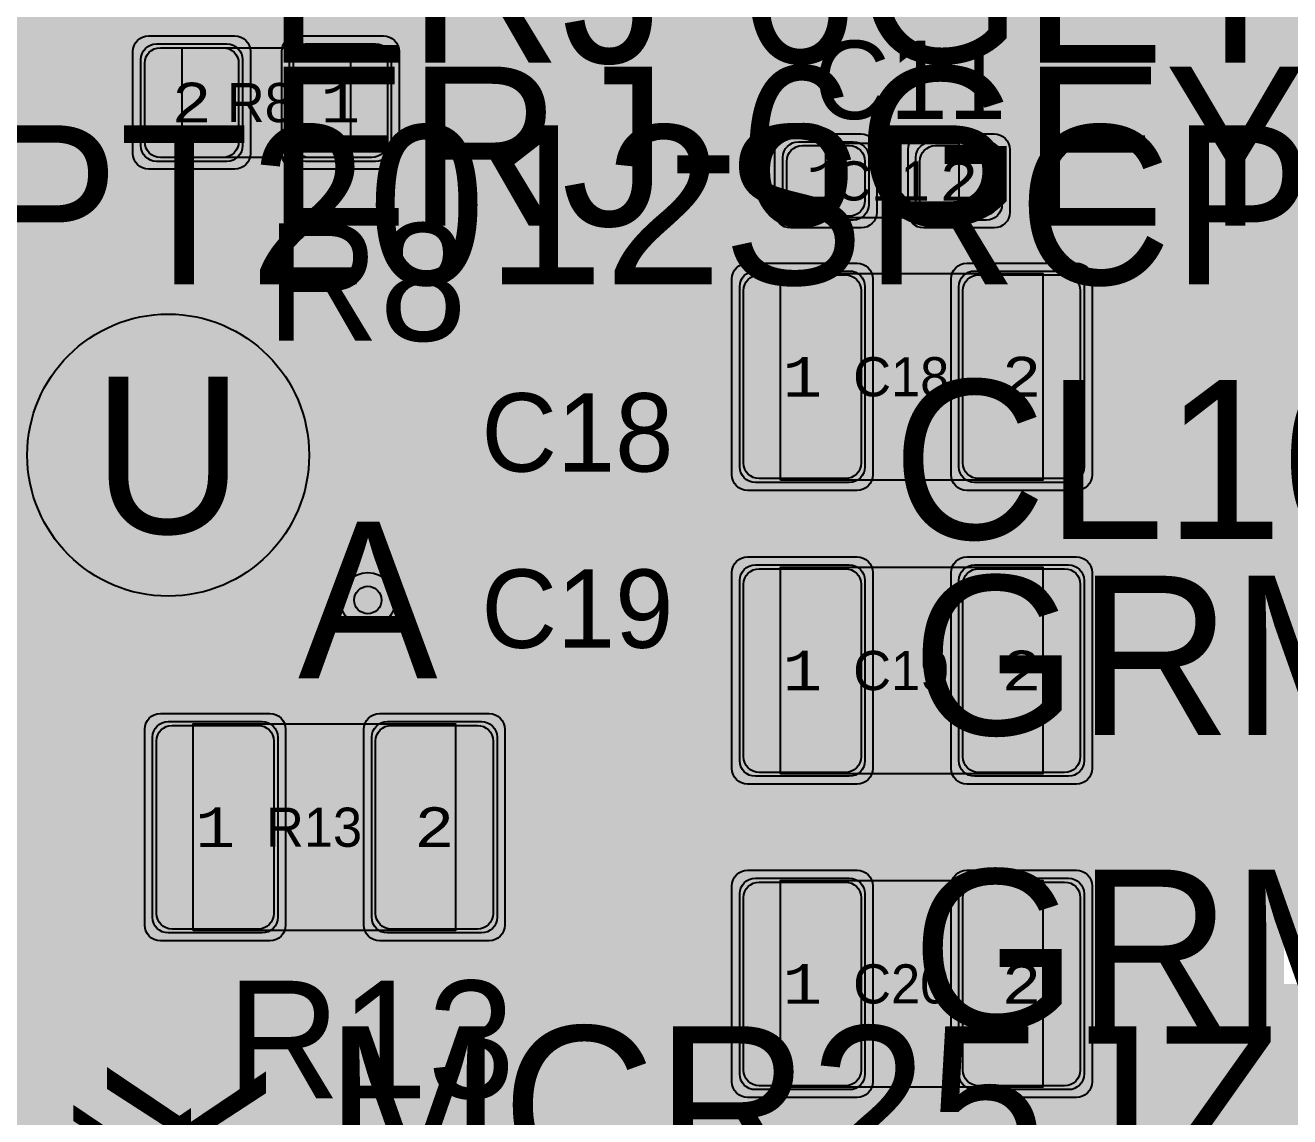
# Model space of a CAD drawing. Extents: x -74 to 89, y -130 to 74.
# Drawn here: x -55.08 to -38.92, y 22.8 to 36.74 of the extents above; entities that cross this region are included whole.
import ezdxf
from ezdxf.enums import TextEntityAlignment as Align

# ---------------------------------------------------------------- set-up
doc = ezdxf.new("R2010")
doc.units = 0
doc.header["$MEASUREMENT"] = 0
for name, color, linetype in [('ASSEMBLY_OUTLINES_TOP', 102, 'CONTINUOUS'), ('ASSEMBLY_PART_NUMBERS_TOP', 102, 'CONTINUOUS'), ('ASSEMBLY_REF_DES_TOP', 102, 'CONTINUOUS'), ('DRILL_DRAWING', 21, 'CONTINUOUS'), ('GENERATED_SILKSCREEN_TOP', 140, 'CONTINUOUS'), ('MOUNTING_HOLES_LAYER_BOT13', 42, 'CONTINUOUS'), ('MOUNTING_HOLES_LAYER_TOP', 42, 'CONTINUOUS'), ('PART_PADS_SMD_TOP', 150, 'CONTINUOUS'), ('PIN_NUMBERS_TOP', 8, 'CONTINUOUS'), ('PLACEMENT_OUTLINES_TOP', 130, 'CONTINUOUS'), ('PLANE_DATA_LAYER_BOTTOM', 230, 'CONTINUOUS'), ('PLANE_DATA_LAYER_TOP', 150, 'CONTINUOUS'), ('PLANE_SHAPES_LAYER_BOTTOM', 230, 'CONTINUOUS'), ('PLANE_SHAPES_LAYER_TOP', 150, 'CONTINUOUS'), ('SILKSCREEN_OUTLINES_TOP', 150, 'CONTINUOUS'), ('SILKSCREEN_REF_DES_TOP', 150, 'CONTINUOUS'), ('SOLDERMASK_PADS_TOP', 180, 'CONTINUOUS'), ('SOLDERPASTE_PADS_TOP', 180, 'CONTINUOUS'), ('TRACES_LAYER_BOTTOM', 230, 'CONTINUOUS'), ('TRACES_LAYER_TOP', 150, 'CONTINUOUS'), ('VIA_HOLES_LAYER_BOTTOM', 30, 'CONTINUOUS'), ('VIA_HOLES_LAYER_TOP', 30, 'CONTINUOUS'), ('VIA_PADS_LAYER_BOTTOM', 230, 'CONTINUOUS'), ('VIA_PADS_LAYER_TOP', 150, 'CONTINUOUS')]:
    doc.layers.add(name, color=color, linetype=linetype)
doc.styles.add('COURIER_NEW', font='cour.ttf')
doc.styles.add('VERIBEST_GERBER_0', font='txt')

msp = doc.modelspace()

# ---------------------------------------------------------------- hatches: boundary and pattern name
at = {"layer": 'MOUNTING_HOLES_LAYER_BOT13'}
h = msp.add_hatch(color=256, dxfattribs=at)
edge = h.paths.add_edge_path()
edge.add_arc((-53.25, 31.25), 1.8, 0, 360)
at = {"layer": 'MOUNTING_HOLES_LAYER_TOP'}
h = msp.add_hatch(color=256, dxfattribs=at)
edge = h.paths.add_edge_path()
edge.add_arc((-53.25, 31.25), 1.8, 0, 360)
at = {"layer": 'PLANE_DATA_LAYER_BOTTOM'}
h = msp.add_hatch(color=256, dxfattribs=at)
h.paths.add_polyline_path([(-30, 34.5762, -0.414213562), (-30.0762, 34.5), (-41.499992, 34.5, 0.414213562), (-41.5, 34.499992), (-41.5, 24.500008, 0.414213562), (-41.499992, 24.5), (-30.0762, 24.5, -0.414213562), (-30, 24.4238), (-30, 6.0762, -0.414213562), (-30.0762, 6), (-40.999992, 6, 0.414213562), (-41, 5.999992), (-41, -4.499992, 0.414213562), (-40.999992, -4.5), (-30.0762, -4.5, -0.414213562), (-30, -4.5762), (-30, -17.26511, -0.051413749), (-30.001603, -17.280658, 0.103115769), (-30.001603, -18.219342, -0.051413749), (-30, -18.23489), (-30, -19.9238, -0.414213562), (-30.0762, -20), (-41.4238, -20, -0.414213562), (-41.5, -19.9238), (-41.5, -15.000008, 0.414213562), (-41.500008, -15), (-57.9238, -15, -0.414213562), (-58, -14.9238), (-58, -14.099652, -0.228256616), (-57.971307, -14.040074, 0.481605757), (-57.971307, -11.459926, -0.228256616), (-58, -11.400348), (-58, -10.349652, -0.228256616), (-57.971307, -10.290074, 0.481605757), (-57.971307, -7.709926, -0.228256616), (-58, -7.650348), (-58, 9.843755, -0.378860307), (-57.933088, 9.919387, 0.851383332), (-57.738014, 15.049092, -0.905499688), (-57.723009, 15.2), (-56.7, 15.2, 0.414213562), (-56.45, 15.45), (-56.45, 15.9238, -0.414213562), (-56.3738, 16), (-56.000008, 16, 0.414213562), (-56, 16.000008), (-56, 23.499992, 0.414213562), (-56.000008, 23.5), (-56.206583, 23.5, -0.414213562), (-56.282783, 23.5762), (-56.282783, 23.576201, -0.09675006), (-56.277182, 23.604875, 0.195333998), (-56.277182, 24.395125, -0.09675006), (-56.282783, 24.423799), (-56.282783, 24.4238, -0.414213562), (-56.206583, 24.5), (-56.000008, 24.5, 0.414213562), (-56, 24.500008), (-56, 25.499992, 0.414213562), (-56.000008, 25.5), (-56.206583, 25.5, -0.414213562), (-56.282783, 25.5762), (-56.282783, 25.576201, -0.09675006), (-56.277182, 25.604875, 0.195333998), (-56.277182, 26.395125, -0.09675006), (-56.282783, 26.423799), (-56.282783, 26.4238, -0.414213562), (-56.206583, 26.5), (-56.000008, 26.5, 0.414213562), (-56, 26.500008), (-56, 32.176807, -0.130021935), (-55.990034, 32.214483, 0.130019951), (-55.65, 33.5), (-55.65, 33.500002, 0.896985665), (-60.789022, 34.059794, -0.351992656), (-60.863435, 34), (-60.999992, 34, 0.414213562), (-61, 33.999992), (-61, 26.500008, 0.414213562), (-60.999992, 26.5), (-60.293417, 26.5, -0.414213562), (-60.217217, 26.4238), (-60.217217, 26.423799, -0.09675006), (-60.222818, 26.395125, 0.195333998), (-60.222818, 25.604875, -0.09675006), (-60.217217, 25.576201), (-60.217217, 25.5762, -0.414213562), (-60.293417, 25.5), (-60.999992, 25.5, 0.414213562), (-61, 25.499992), (-61, 24.500008, 0.414213562), (-60.999992, 24.5), (-60.293417, 24.5, -0.414213562), (-60.217217, 24.4238), (-60.217217, 24.423799, -0.09675006), (-60.222818, 24.395125, 0.195333998), (-60.222818, 23.604875, -0.09675006), (-60.217217, 23.576201), (-60.217217, 23.5762, -0.414213562), (-60.293417, 23.5), (-60.499992, 23.5, 0.414213562), (-60.5, 23.499992), (-60.5, 19.5762, -0.414213562), (-60.5762, 19.5), (-63.4238, 19.5, -0.414213562), (-63.5, 19.5762), (-63.499999, 36.992917), (-63.499999, 36.992918, -0.132776077), (-63.489621, 37.031309, -0.12940226), (-37.031305, 63.489622, -0.132779416), (-36.992913, 63.5), (-36.5762, 63.5, -0.414213562), (-36.5, 63.4238), (-36.5, 49.500008, 0.414213562), (-36.499992, 49.5), (-30.0762, 49.5, -0.414213562), (-30, 49.4238)], flags=0)
h.paths.add_polyline_path([(-56, 44.75, -1), (-53, 44.75, -1)], flags=0)
h.paths.add_polyline_path([(-51.500008, -11.5, 0.414213562), (-51.5, -11.499992), (-51.5, -6.000008, 0.414213562), (-51.500008, -6), (-56.499992, -6, 0.414213562), (-56.5, -6.000008), (-56.5, -11.499992, 0.414213562), (-56.499992, -11.5), (-54.975438, -11.5, -0.701982273), (-54.926736, -11.634805, 2.767988756), (-53.073264, -11.634805, -0.701982273), (-53.024562, -11.5)], flags=0)
h.paths.add_polyline_path([(-55.55, 31.25, -1), (-50.95, 31.25, -1)], flags=0)
h.paths.add_polyline_path([(-51.75, 1.5, -1), (-49.25, 1.5, -1)], flags=0)
h.paths.add_polyline_path([(-50.383563, 9.360519, 0.889074012), (-49.2, 9.499997), (-49.2, 9.500001, 0.347051128), (-49.660519, 10.083563, -0.138572885), (-49.696687, 10.103793), (-51.45734, 11.864446, -0.198909956), (-51.479658, 11.918327), (-51.479658, 27.881673, -0.198909956), (-51.45734, 27.935554), (-50.596687, 28.796207, -0.138572885), (-50.560519, 28.816437, 0.347051128), (-50.1, 29.399999), (-50.1, 29.400003, 0.889074012), (-51.283563, 29.539481, -0.138572885), (-51.303793, 29.503313), (-52.333211, 28.473895, 0.198912215), (-52.479658, 28.120342), (-52.479658, 11.679658, 0.198912215), (-52.333211, 11.326105), (-50.403793, 9.396687, -0.138572885)], flags=0)
h.paths.add_polyline_path([(-52, -1.5, -1), (-49, -1.5, -1)], flags=0)
h.paths.add_polyline_path([(-52.25, 4.75, -1), (-48.75, 4.75, -1)], flags=0)
h.paths.add_polyline_path([(-50.25, 40.25, -1), (-47.75, 40.25, -1)], flags=0)
h.paths.add_polyline_path([(-51.8, 47, -1), (-42.2, 47, -1)], flags=0)
h.paths.add_polyline_path([(-42.000008, -13.5, 0.414213562), (-42, -13.499992), (-42, -6.000008, 0.414213562), (-42.000008, -6), (-50.999992, -6, 0.414213562), (-51, -6.000008), (-51, -13.499992, 0.414213562), (-50.999992, -13.5)], flags=0)
h.paths.add_polyline_path([(-45.05, 40, -1), (-40.45, 40, -1)], flags=0)
h.paths.add_polyline_path([(-43.55, 55.75, -1), (-38.95, 55.75, -1)], flags=0)
h.paths.add_polyline_path([(-38.000008, 7.5, 0.414213562), (-38, 7.500008), (-38, 14.499992, 0.414213562), (-38.000008, 14.5), (-48.999992, 14.5, 0.414213562), (-49, 14.499992), (-49, 7.500008, 0.414213562), (-48.999992, 7.5)], flags=0)
h.paths.add_polyline_path([(-38.000008, 15.5, 0.414213562), (-38, 15.500008), (-38, 22.499992, 0.414213562), (-38.000008, 22.5), (-48.999992, 22.5, 0.414213562), (-49, 22.499992), (-49, 15.500008, 0.414213562), (-48.999992, 15.5)], flags=0)
h.paths.add_polyline_path([(-36.85, -10.41, -1), (-33.85, -10.41, -1)], flags=0)
h.paths.add_polyline_path([(-36.85, 38.75, -1), (-33.85, 38.75, -1)], flags=0)
h = msp.add_hatch(color=256, dxfattribs=at)
h.paths.add_polyline_path([(-30, 26.0762, -0.414213562), (-30.0762, 26), (-40.4238, 26, -0.414213562), (-40.5, 26.0762), (-40.5, 31.4238, -0.414213562), (-40.4238, 31.5), (-30.0762, 31.5, -0.414213562), (-30, 31.4238)], flags=0)
h.paths.add_polyline_path([(-36.85, 28.59, -1), (-33.85, 28.59, -1)], flags=0)
at = {"layer": 'PLANE_DATA_LAYER_TOP'}
h = msp.add_hatch(color=256, dxfattribs=at)
h.paths.add_polyline_path([(-30, 37.0762, -0.414213562), (-30.0762, 37), (-45.999992, 37, 0.414213562), (-46, 36.999992), (-46, 33.934528, -0.26144141), (-46.036506, 33.869483, 0.261440616), (-46.3, 33.4), (-46.3, 31.1, 0.261440616), (-46.036506, 30.630517, -0.26144141), (-46, 30.565472), (-46, 30.184528, -0.26144141), (-46.036506, 30.119483, 0.261440616), (-46.3, 29.65), (-46.3, 27.35, 0.261440616), (-46.036506, 26.880517, -0.26144141), (-46, 26.815472), (-46, 26.184528, -0.26144141), (-46.036506, 26.119483, 0.261440616), (-46.3, 25.65), (-46.3, 23.35, 0.261440616), (-46.036506, 22.880517, -0.26144141), (-46, 22.815472), (-46, 22.5762, -0.414213562), (-46.0762, 22.5), (-47.4238, 22.5, -0.414213562), (-47.5, 22.5762), (-47.5, 42.142252, -0.439938598), (-47.417177, 42.218164, 2.200290483), (-51.681635, 48.059382, -0.350436817), (-51.755956, 48), (-55.495343, 48, -0.414213562), (-55.571543, 48.0762, -0.180388228), (-55.552937, 48.126094, -0.082407082), (-37.031306, 63.489621, -0.132779416), (-36.992914, 63.499999), (-36.85, 63.499999), (-35.0762, 63.5, -0.414213562), (-35, 63.4238), (-35, 48.000008, 0.414213562), (-34.999992, 48), (-30.0762, 48, -0.414213562), (-30, 47.9238)], flags=0)
h.paths.add_polyline_path([(-45.05, 40, -1), (-40.45, 40, -1)], flags=0)
h.paths.add_polyline_path([(-43.55, 55.75, -1), (-38.95, 55.75, -1)], flags=0)
h.paths.add_polyline_path([(-36.85, 38.75, -1), (-33.85, 38.75, -1)], flags=0)
h = msp.add_hatch(color=256, dxfattribs=at)
h.paths.add_polyline_path([(-30, 25.0762, -0.414213562), (-30.0762, 25), (-38.999992, 25, 0.414213562), (-39, 24.999992), (-39, 17.0762, -0.414213562), (-39.0762, 17), (-47.9238, 17, -0.414213562), (-48, 17.0762), (-48, 21.4238, -0.414213562), (-47.9238, 21.5), (-41.500008, 21.5, 0.414213562), (-41.5, 21.500008), (-41.5, 22.815472, -0.26144141), (-41.463494, 22.880517, 0.261440616), (-41.2, 23.35), (-41.2, 25.65, 0.261440616), (-41.463494, 26.119483, -0.26144141), (-41.5, 26.184528), (-41.5, 26.815472, -0.26144141), (-41.463494, 26.880517, 0.261440616), (-41.2, 27.35), (-41.2, 29.65, 0.261440616), (-41.463494, 30.119483, -0.26144141), (-41.5, 30.184528), (-41.5, 30.565472, -0.26144141), (-41.463494, 30.630517, 0.261440616), (-41.2, 31.1), (-41.2, 33.4, 0.261440616), (-41.463494, 33.869483, -0.26144141), (-41.5, 33.934528), (-41.5, 35.4238, -0.414213562), (-41.4238, 35.5), (-30.0762, 35.5, -0.414213562), (-30, 35.4238)], flags=0)
h.paths.add_polyline_path([(-43.4, 18.3, 0.414213562), (-42.85, 18.85), (-42.85, 20.15, 0.414213562), (-43.4, 20.7), (-46.6, 20.7, 0.414213562), (-47.15, 20.15), (-47.15, 18.85, 0.414213562), (-46.6, 18.3)], flags=0)
h.paths.add_polyline_path([(-36.85, 28.59, -1), (-33.85, 28.59, -1)], flags=0)
for points in [[(-45.7, 33.35), (-46.328208, 33.64042)], [(-41.8, 33.35), (-41.171788, 33.64041)], [(-45.7, 31.15), (-46.328212, 30.85959)], [(-41.8, 31.15), (-41.171792, 30.85958)], [(-45.7, 29.6), (-46.328208, 29.89042)], [(-41.8, 29.6), (-41.171788, 29.89041)], [(-45.7, 27.4), (-46.328212, 27.10959)], [(-41.8, 27.4), (-41.171792, 27.10958)], [(-45.7, 25.6), (-46.328208, 25.89042)], [(-41.8, 25.6), (-41.171788, 25.89041)], [(-45.7, 23.4), (-46.328212, 23.10959)], [(-41.8, 23.4), (-41.171792, 23.10958)]]:
    msp.add_hatch(color=256, dxfattribs=at).paths.add_polyline_path(points, is_closed=False, flags=0)
at = {"layer": 'PLANE_SHAPES_LAYER_BOTTOM'}
h = msp.add_hatch(color=256, dxfattribs=at)
h.paths.add_polyline_path([(-30, 34.5), (-41.5, 34.5), (-41.5, 24.5), (-30, 24.5), (-30, 6), (-41, 6), (-41, -4.5), (-30, -4.5), (-30, -20), (-41.5, -20), (-41.5, -15), (-58, -15), (-58, 16), (-56, 16), (-56, 34), (-61, 34), (-61, 23.5), (-63.5, 23.5), (-63.5, 39.496711, -0.127680861), (-37, 65.58588), (-37, 49.5), (-30, 49.5)], flags=0)
h.paths.add_polyline_path([(-56.5, -11.5), (-56.5, -6), (-51.5, -6), (-51.5, -11.5)], flags=16)
h.paths.add_polyline_path([(-51, -13.5), (-51, -6), (-42, -6), (-42, -13.5)], flags=16)
h.paths.add_polyline_path([(-49, 7.5), (-49, 14.5), (-38, 14.5), (-38, 7.5)], flags=16)
h.paths.add_polyline_path([(-49, 15.5), (-49, 22.5), (-38, 22.5), (-38, 15.5)], flags=16)
at = {"layer": 'VIA_HOLES_LAYER_BOTTOM'}
h = msp.add_hatch(color=256, dxfattribs=at)
edge = h.paths.add_edge_path()
edge.add_arc((-50.7, 29.4), 0.175, 0, 360)
at = {"layer": 'VIA_HOLES_LAYER_TOP'}
h = msp.add_hatch(color=256, dxfattribs=at)
edge = h.paths.add_edge_path()
edge.add_arc((-50.7, 29.4), 0.175, 0, 360)

# ---------------------------------------------------------------- linework, layer by layer
at = {"layer": 'ASSEMBLY_OUTLINES_TOP'}
for points in [[(-53.07, 35.05), (-53.07, 36.45), (-50.92, 36.45), (-50.92, 35.05)], [(-44.85, 34.28), (-44.85, 35.23), (-43.15, 35.23), (-43.15, 34.28)], [(-45.43, 30.93), (-45.43, 33.57), (-42.08, 33.57), (-42.08, 30.93)], [(-45.43, 27.18), (-45.43, 29.82), (-42.08, 29.82), (-42.08, 27.18)], [(-52.93, 25.18), (-52.93, 27.82), (-49.58, 27.82), (-49.58, 25.18)], [(-45.43, 23.18), (-45.43, 25.82), (-42.08, 25.82), (-42.08, 23.18)]]:
    msp.add_lwpolyline(points, close=True, dxfattribs=at)
msp.add_circle((0, 0), 74, dxfattribs=at)
at = {"layer": 'GENERATED_SILKSCREEN_TOP', "const_width": 0.15}
for points in [[(-43.7785, 35.564), (-43.7865, 35.562), (-43.7905, 35.558), (-43.7935, 35.551), (-43.7945, 35.543), (-43.7935, 35.536), (-43.7905, 35.529), (-43.7865, 35.524), (-43.7785, 35.523), (-43.3885, 35.523), (-43.3815, 35.524), (-43.3755, 35.529), (-43.3725, 35.536), (-43.3715, 35.543), (-43.3725, 35.551), (-43.3755, 35.558), (-43.3815, 35.562), (-43.3885, 35.564), (-43.5645, 35.564), (-43.5645, 36.503), (-43.5655, 36.51), (-43.5685, 36.515), (-43.5735, 36.518), (-43.5805, 36.519), (-43.5855, 36.52), (-43.5905, 36.52), (-43.5945, 36.518), (-43.5985, 36.514), (-43.7935, 36.24), (-43.7965, 36.233), (-43.7965, 36.226), (-43.7935, 36.22), (-43.7885, 36.215), (-43.7825, 36.211), (-43.7755, 36.209), (-43.7715, 36.209), (-43.7685, 36.21), (-43.7635, 36.216), (-43.6035, 36.44), (-43.6035, 35.564), (-43.7785, 35.564)], [(-42.8685, 35.564), (-42.8765, 35.562), (-42.8805, 35.558), (-42.8835, 35.551), (-42.8845, 35.543), (-42.8835, 35.536), (-42.8805, 35.529), (-42.8765, 35.524), (-42.8685, 35.523), (-42.4785, 35.523), (-42.4715, 35.524), (-42.4655, 35.529), (-42.4625, 35.536), (-42.4615, 35.543), (-42.4625, 35.551), (-42.4655, 35.558), (-42.4715, 35.562), (-42.4785, 35.564), (-42.6545, 35.564), (-42.6545, 36.503), (-42.6555, 36.51), (-42.6585, 36.515), (-42.6635, 36.518), (-42.6705, 36.519), (-42.6755, 36.52), (-42.6805, 36.52), (-42.6845, 36.518), (-42.6885, 36.514), (-42.8835, 36.24), (-42.8865, 36.233), (-42.8865, 36.226), (-42.8835, 36.22), (-42.8785, 36.215), (-42.8725, 36.211), (-42.8655, 36.209), (-42.8615, 36.209), (-42.8585, 36.21), (-42.8535, 36.216), (-42.6935, 36.44), (-42.6935, 35.564), (-42.8685, 35.564)], [(-44.6885, 35.527), (-44.8565, 35.664), (-44.8615, 35.667), (-44.8625, 35.671), (-44.8645, 35.675), (-44.8655, 35.68), (-44.8655, 36.366), (-44.8645, 36.371), (-44.8625, 36.375), (-44.8605, 36.377), (-44.8595, 36.379), (-44.8575, 36.382), (-44.6885, 36.519), (-44.6855, 36.52), (-44.6825, 36.521), (-44.6815, 36.522), (-44.6775, 36.523), (-44.3405, 36.523), (-44.3355, 36.522), (-44.3335, 36.521), (-44.3305, 36.52), (-44.3275, 36.519), (-44.1585, 36.382), (-44.1545, 36.377), (-44.1525, 36.369), (-44.1535, 36.363), (-44.1555, 36.358), (-44.1585, 36.354), (-44.1635, 36.35), (-44.1685, 36.347), (-44.1735, 36.346), (-44.1785, 36.346), (-44.1825, 36.349), (-44.3475, 36.482), (-44.6705, 36.482), (-44.8245, 36.356), (-44.8245, 35.69), (-44.6705, 35.564), (-44.3475, 35.564), (-44.1825, 35.697), (-44.1785, 35.699), (-44.1735, 35.7), (-44.1685, 35.699), (-44.1635, 35.696), (-44.1585, 35.692), (-44.1555, 35.687), (-44.1535, 35.681), (-44.1525, 35.675), (-44.1545, 35.669), (-44.1585, 35.664), (-44.3275, 35.527), (-44.3315, 35.525), (-44.3325, 35.524), (-44.3355, 35.524), (-44.3365, 35.523), (-44.3375, 35.523), (-44.3405, 35.523), (-44.6775, 35.523), (-44.6815, 35.524), (-44.6855, 35.525), (-44.6885, 35.527)], [(-50.73625, 33.6145), (-50.73175, 33.6175), (-50.73025, 33.625), (-50.72575, 33.6325), (-50.72575, 33.64), (-50.72575, 33.949), (-50.72575, 33.9565), (-50.73025, 33.961), (-50.73025, 33.9655), (-50.73175, 33.967), (-50.73325, 33.9685), (-50.73625, 33.9715), (-50.99125, 34.1785), (-50.99875, 34.1815), (-51.00475, 34.183), (-51.01075, 34.1845), (-51.76675, 34.1845), (-51.78025, 34.1815), (-51.78925, 34.174), (-51.79675, 34.165), (-51.79975, 34.1545), (-51.79975, 32.7145), (-51.79675, 32.7025), (-51.78925, 32.695), (-51.78025, 32.6905), (-51.76975, 32.689), (-51.75775, 32.6905), (-51.74725, 32.695), (-51.73975, 32.7025), (-51.73675, 32.7145), (-51.73675, 33.4045), (-51.03175, 33.4045), (-50.78575, 32.7055), (-50.77975, 32.695), (-50.76925, 32.689), (-50.75725, 32.6875), (-50.74825, 32.6905), (-50.73925, 32.695), (-50.73175, 32.7025), (-50.72725, 32.713), (-50.73025, 32.725), (-50.97625, 33.424), (-50.73625, 33.6145)], [(-49.37425, 33.631), (-49.42225, 33.487), (-49.37425, 33.343), (-49.37425, 33.3385), (-49.37275, 33.3325), (-49.37275, 32.869), (-49.37275, 32.8645), (-49.37425, 32.86), (-49.37575, 32.854), (-49.38175, 32.848), (-49.53175, 32.6935), (-49.53775, 32.6875), (-49.54675, 32.686), (-49.55275, 32.6845), (-50.10325, 32.6845), (-50.10775, 32.6845), (-50.11225, 32.686), (-50.11825, 32.6875), (-50.12425, 32.6935), (-50.27425, 32.848), (-50.28025, 32.854), (-50.28325, 32.86), (-50.28325, 32.869), (-50.28325, 33.3325), (-50.28325, 33.3385), (-50.28325, 33.3415), (-50.28175, 33.343), (-50.23375, 33.487), (-50.28175, 33.631), (-50.28325, 33.6325), (-50.28325, 33.6415), (-50.28325, 34.0015), (-50.28325, 34.0075), (-50.28025, 34.015), (-50.27425, 34.0225), (-50.12425, 34.177), (-50.11825, 34.1815), (-50.11225, 34.183), (-50.10775, 34.1845), (-50.10325, 34.1845), (-49.55275, 34.1845), (-49.54675, 34.183), (-49.53775, 34.1815), (-49.53175, 34.177), (-49.38175, 34.0225), (-49.37575, 34.0135), (-49.37425, 34.0075), (-49.37275, 34.0015), (-49.37275, 33.6415), (-49.37275, 33.6355), (-49.37425, 33.6325), (-49.37425, 33.631)], [(-51.73675, 34.123), (-51.01975, 34.123), (-50.78575, 33.934), (-50.78575, 33.655), (-51.01975, 33.4645), (-51.73675, 33.4645), (-51.73675, 34.123)], [(-50.22325, 33.985), (-50.22325, 33.6445), (-50.18275, 33.5155), (-49.47625, 33.5155), (-49.43275, 33.6445), (-49.43275, 33.985), (-49.56625, 34.123), (-50.08825, 34.123), (-50.22325, 33.985)], [(-50.22325, 33.3265), (-50.22325, 32.8825), (-50.08825, 32.746), (-49.56625, 32.746), (-49.43275, 32.8825), (-49.43275, 33.3265), (-49.47625, 33.4555), (-50.18275, 33.4555), (-50.22325, 33.3265)], [(-48.0285, 31.064), (-48.0365, 31.062), (-48.0405, 31.058), (-48.0435, 31.051), (-48.0445, 31.043), (-48.0435, 31.036), (-48.0405, 31.029), (-48.0365, 31.024), (-48.0285, 31.023), (-47.6385, 31.023), (-47.6315, 31.024), (-47.6255, 31.029), (-47.6225, 31.036), (-47.6215, 31.043), (-47.6225, 31.051), (-47.6255, 31.058), (-47.6315, 31.062), (-47.6385, 31.064), (-47.8145, 31.064), (-47.8145, 32.003), (-47.8155, 32.01), (-47.8185, 32.015), (-47.8235, 32.018), (-47.8305, 32.019), (-47.8355, 32.02), (-47.8405, 32.02), (-47.8445, 32.018), (-47.8485, 32.014), (-48.0435, 31.74), (-48.0465, 31.733), (-48.0465, 31.726), (-48.0435, 31.72), (-48.0385, 31.715), (-48.0325, 31.711), (-48.0255, 31.709), (-48.0215, 31.709), (-48.0185, 31.71), (-48.0135, 31.716), (-47.8535, 31.94), (-47.8535, 31.064), (-48.0285, 31.064)], [(-48.9385, 31.027), (-49.1065, 31.164), (-49.1115, 31.167), (-49.1125, 31.171), (-49.1145, 31.175), (-49.1155, 31.18), (-49.1155, 31.866), (-49.1145, 31.871), (-49.1125, 31.875), (-49.1105, 31.877), (-49.1095, 31.879), (-49.1075, 31.882), (-48.9385, 32.019), (-48.9355, 32.02), (-48.9325, 32.021), (-48.9315, 32.022), (-48.9275, 32.023), (-48.5905, 32.023), (-48.5855, 32.022), (-48.5835, 32.021), (-48.5805, 32.02), (-48.5775, 32.019), (-48.4085, 31.882), (-48.4045, 31.877), (-48.4025, 31.869), (-48.4035, 31.863), (-48.4055, 31.858), (-48.4085, 31.854), (-48.4135, 31.85), (-48.4185, 31.847), (-48.4235, 31.846), (-48.4285, 31.846), (-48.4325, 31.849), (-48.5975, 31.982), (-48.9205, 31.982), (-49.0745, 31.856), (-49.0745, 31.19), (-48.9205, 31.064), (-48.5975, 31.064), (-48.4325, 31.197), (-48.4285, 31.199), (-48.4235, 31.2), (-48.4185, 31.199), (-48.4135, 31.196), (-48.4085, 31.192), (-48.4055, 31.187), (-48.4035, 31.181), (-48.4025, 31.175), (-48.4045, 31.169), (-48.4085, 31.164), (-48.5775, 31.027), (-48.5815, 31.025), (-48.5825, 31.024), (-48.5855, 31.024), (-48.5865, 31.023), (-48.5875, 31.023), (-48.5905, 31.023), (-48.9275, 31.023), (-48.9315, 31.024), (-48.9355, 31.025), (-48.9385, 31.027)], [(-46.5915, 31.654), (-46.6235, 31.558), (-46.5915, 31.462), (-46.5915, 31.459), (-46.5905, 31.455), (-46.5905, 31.146), (-46.5905, 31.143), (-46.5915, 31.14), (-46.5925, 31.136), (-46.5965, 31.132), (-46.6965, 31.029), (-46.7005, 31.025), (-46.7065, 31.024), (-46.7105, 31.023), (-47.0775, 31.023), (-47.0805, 31.023), (-47.0835, 31.024), (-47.0875, 31.025), (-47.0915, 31.029), (-47.1915, 31.132), (-47.1955, 31.136), (-47.1975, 31.14), (-47.1975, 31.146), (-47.1975, 31.455), (-47.1975, 31.459), (-47.1975, 31.461), (-47.1965, 31.462), (-47.1645, 31.558), (-47.1965, 31.654), (-47.1975, 31.655), (-47.1975, 31.661), (-47.1975, 31.901), (-47.1975, 31.905), (-47.1955, 31.91), (-47.1915, 31.915), (-47.0915, 32.018), (-47.0875, 32.021), (-47.0835, 32.022), (-47.0805, 32.023), (-47.0775, 32.023), (-46.7105, 32.023), (-46.7065, 32.022), (-46.7005, 32.021), (-46.6965, 32.018), (-46.5965, 31.915), (-46.5925, 31.909), (-46.5915, 31.905), (-46.5905, 31.901), (-46.5905, 31.661), (-46.5905, 31.657), (-46.5915, 31.655), (-46.5915, 31.654)], [(-47.1575, 31.89), (-47.1575, 31.663), (-47.1305, 31.577), (-46.6595, 31.577), (-46.6305, 31.663), (-46.6305, 31.89), (-46.7195, 31.982), (-47.0675, 31.982), (-47.1575, 31.89)], [(-47.1575, 31.451), (-47.1575, 31.155), (-47.0675, 31.064), (-46.7195, 31.064), (-46.6305, 31.155), (-46.6305, 31.451), (-46.6595, 31.537), (-47.1305, 31.537), (-47.1575, 31.451)], [(-48.028, 28.814), (-48.036, 28.812), (-48.04, 28.808), (-48.043, 28.801), (-48.044, 28.793), (-48.043, 28.786), (-48.04, 28.779), (-48.036, 28.774), (-48.028, 28.773), (-47.638, 28.773), (-47.631, 28.774), (-47.625, 28.779), (-47.622, 28.786), (-47.621, 28.793), (-47.622, 28.801), (-47.625, 28.808), (-47.631, 28.812), (-47.638, 28.814), (-47.814, 28.814), (-47.814, 29.753), (-47.815, 29.76), (-47.818, 29.765), (-47.823, 29.768), (-47.83, 29.769), (-47.835, 29.77), (-47.84, 29.77), (-47.844, 29.768), (-47.848, 29.764), (-48.043, 29.49), (-48.046, 29.483), (-48.046, 29.476), (-48.043, 29.47), (-48.038, 29.465), (-48.032, 29.461), (-48.025, 29.459), (-48.021, 29.459), (-48.018, 29.46), (-48.013, 29.466), (-47.853, 29.69), (-47.853, 28.814), (-48.028, 28.814)], [(-48.938, 28.777), (-49.106, 28.914), (-49.111, 28.917), (-49.112, 28.921), (-49.114, 28.925), (-49.115, 28.93), (-49.115, 29.616), (-49.114, 29.621), (-49.112, 29.625), (-49.11, 29.627), (-49.109, 29.629), (-49.107, 29.632), (-48.938, 29.769), (-48.935, 29.77), (-48.932, 29.771), (-48.931, 29.772), (-48.927, 29.773), (-48.59, 29.773), (-48.585, 29.772), (-48.583, 29.771), (-48.58, 29.77), (-48.577, 29.769), (-48.408, 29.632), (-48.404, 29.627), (-48.402, 29.619), (-48.403, 29.613), (-48.405, 29.608), (-48.408, 29.604), (-48.413, 29.6), (-48.418, 29.597), (-48.423, 29.596), (-48.428, 29.596), (-48.432, 29.599), (-48.597, 29.732), (-48.92, 29.732), (-49.074, 29.606), (-49.074, 28.94), (-48.92, 28.814), (-48.597, 28.814), (-48.432, 28.947), (-48.428, 28.949), (-48.423, 28.95), (-48.418, 28.949), (-48.413, 28.946), (-48.408, 28.942), (-48.405, 28.937), (-48.403, 28.931), (-48.402, 28.925), (-48.404, 28.919), (-48.408, 28.914), (-48.577, 28.777), (-48.581, 28.775), (-48.582, 28.774), (-48.585, 28.774), (-48.586, 28.773), (-48.587, 28.773), (-48.59, 28.773), (-48.927, 28.773), (-48.931, 28.774), (-48.935, 28.775), (-48.938, 28.777)], [(-47.085, 28.777), (-47.253, 28.914), (-47.258, 28.919), (-47.259, 28.922), (-47.259, 28.925), (-47.258, 28.932), (-47.254, 28.939), (-47.25, 28.944), (-47.244, 28.948), (-47.237, 28.949), (-47.23, 28.947), (-47.067, 28.814), (-46.744, 28.814), (-46.588, 28.94), (-46.588, 29.299), (-46.724, 29.189), (-46.728, 29.187), (-46.729, 29.186), (-46.732, 29.185), (-46.736, 29.185), (-47.073, 29.185), (-47.077, 29.185), (-47.083, 29.187), (-47.085, 29.189), (-47.253, 29.325), (-47.255, 29.326), (-47.257, 29.328), (-47.259, 29.331), (-47.261, 29.338), (-47.262, 29.342), (-47.262, 29.616), (-47.261, 29.621), (-47.259, 29.625), (-47.257, 29.628), (-47.255, 29.629), (-47.253, 29.632), (-47.085, 29.769), (-47.081, 29.77), (-47.078, 29.771), (-47.077, 29.772), (-47.073, 29.773), (-46.736, 29.773), (-46.732, 29.772), (-46.731, 29.772), (-46.73, 29.771), (-46.727, 29.77), (-46.723, 29.769), (-46.555, 29.632), (-46.552, 29.627), (-46.551, 29.623), (-46.549, 29.62), (-46.548, 29.616), (-46.548, 28.93), (-46.549, 28.927), (-46.551, 28.92), (-46.552, 28.918), (-46.555, 28.914), (-46.723, 28.777), (-46.728, 28.775), (-46.729, 28.774), (-46.731, 28.774), (-46.733, 28.773), (-46.734, 28.773), (-46.736, 28.773), (-47.073, 28.773), (-47.077, 28.774), (-47.081, 28.775), (-47.085, 28.777)], [(-47.221, 29.606), (-47.221, 29.352), (-47.067, 29.225), (-46.744, 29.225), (-46.588, 29.352), (-46.588, 29.606), (-46.744, 29.732), (-47.067, 29.732), (-47.221, 29.606)], [(-51.2355, 23.9445), (-51.231, 23.9475), (-51.2295, 23.955), (-51.225, 23.9625), (-51.225, 23.97), (-51.225, 24.279), (-51.225, 24.2865), (-51.2295, 24.291), (-51.2295, 24.2955), (-51.231, 24.297), (-51.2325, 24.2985), (-51.2355, 24.3015), (-51.4905, 24.5085), (-51.498, 24.5115), (-51.504, 24.513), (-51.51, 24.5145), (-52.266, 24.5145), (-52.2795, 24.5115), (-52.2885, 24.504), (-52.296, 24.495), (-52.299, 24.4845), (-52.299, 23.0445), (-52.296, 23.0325), (-52.2885, 23.025), (-52.2795, 23.0205), (-52.269, 23.019), (-52.257, 23.0205), (-52.2465, 23.025), (-52.239, 23.0325), (-52.236, 23.0445), (-52.236, 23.7345), (-51.531, 23.7345), (-51.285, 23.0355), (-51.279, 23.025), (-51.2685, 23.019), (-51.2565, 23.0175), (-51.2475, 23.0205), (-51.2385, 23.025), (-51.231, 23.0325), (-51.2265, 23.043), (-51.2295, 23.055), (-51.4755, 23.754), (-51.2355, 23.9445)], [(-50.664, 23.076), (-50.676, 23.073), (-50.682, 23.067), (-50.6865, 23.0565), (-50.688, 23.0445), (-50.6865, 23.034), (-50.682, 23.0235), (-50.676, 23.016), (-50.664, 23.0145), (-50.079, 23.0145), (-50.0685, 23.016), (-50.0595, 23.0235), (-50.055, 23.034), (-50.0535, 23.0445), (-50.055, 23.0565), (-50.0595, 23.067), (-50.0685, 23.073), (-50.079, 23.076), (-50.343, 23.076), (-50.343, 24.4845), (-50.3445, 24.495), (-50.349, 24.5025), (-50.3565, 24.507), (-50.367, 24.5085), (-50.3745, 24.51), (-50.382, 24.51), (-50.388, 24.507), (-50.394, 24.501), (-50.6865, 24.09), (-50.691, 24.0795), (-50.691, 24.069), (-50.6865, 24.06), (-50.679, 24.0525), (-50.67, 24.0465), (-50.6595, 24.0435), (-50.6535, 24.0435), (-50.649, 24.045), (-50.6415, 24.054), (-50.4015, 24.39), (-50.4015, 23.076), (-50.664, 23.076)], [(-49.2495, 23.0205), (-49.503, 23.226), (-49.5105, 23.2335), (-49.512, 23.2425), (-49.5105, 23.253), (-49.5045, 23.2635), (-49.497, 23.271), (-49.488, 23.277), (-49.4775, 23.2785), (-49.467, 23.2755), (-49.2225, 23.076), (-48.738, 23.076), (-48.504, 23.265), (-48.504, 23.544), (-48.735, 23.7345), (-48.984, 23.7345), (-48.996, 23.7375), (-49.0035, 23.7435), (-49.008, 23.754), (-49.0095, 23.7645), (-49.008, 23.775), (-49.0035, 23.784), (-48.996, 23.7915), (-48.984, 23.7945), (-48.735, 23.7945), (-48.504, 23.985), (-48.504, 24.264), (-48.738, 24.453), (-49.2225, 24.453), (-49.467, 24.2535), (-49.4775, 24.2505), (-49.488, 24.252), (-49.497, 24.2565), (-49.5045, 24.2655), (-49.5105, 24.2745), (-49.512, 24.285), (-49.5105, 24.2955), (-49.503, 24.303), (-49.2495, 24.5085), (-49.245, 24.51), (-49.2405, 24.5115), (-49.239, 24.513), (-49.233, 24.5145), (-48.7275, 24.5145), (-48.72, 24.513), (-48.717, 24.5115), (-48.7125, 24.51), (-48.708, 24.5085), (-48.4545, 24.303), (-48.45, 24.2955), (-48.4485, 24.2895), (-48.4455, 24.285), (-48.444, 24.279), (-48.444, 23.97), (-48.4455, 23.9655), (-48.4485, 23.955), (-48.45, 23.9475), (-48.4545, 23.9445), (-48.675, 23.7645), (-48.4545, 23.5845), (-48.453, 23.5815), (-48.45, 23.5785), (-48.4485, 23.577), (-48.4485, 23.574), (-48.4455, 23.5635), (-48.444, 23.559), (-48.444, 23.25), (-48.4455, 23.2425), (-48.4485, 23.2365), (-48.45, 23.2305), (-48.4545, 23.226), (-48.708, 23.0205), (-48.714, 23.0175), (-48.7155, 23.016), (-48.72, 23.016), (-48.7215, 23.0145), (-48.723, 23.0145), (-48.7275, 23.0145), (-49.233, 23.0145), (-49.239, 23.016), (-49.245, 23.0175), (-49.2495, 23.0205)], [(-52.236, 24.453), (-51.519, 24.453), (-51.285, 24.264), (-51.285, 23.985), (-51.519, 23.7945), (-52.236, 23.7945), (-52.236, 24.453)], [(-53.758, 22.262), (-54.4405, 22.742), (-54.4495, 22.751), (-54.451, 22.757), (-54.451, 22.7615), (-54.448, 22.772), (-54.4435, 22.781), (-54.436, 22.7885), (-54.4255, 22.7945), (-54.415, 22.796), (-54.4045, 22.7915), (-53.704, 22.301), (-53.0035, 22.7915), (-52.993, 22.796), (-52.9825, 22.7945), (-52.972, 22.79), (-52.9645, 22.7825), (-52.9585, 22.772), (-52.957, 22.7615), (-52.957, 22.757), (-52.9585, 22.751), (-52.966, 22.742), (-53.65, 22.262)]]:
    msp.add_lwpolyline(points, dxfattribs=at)
for points in [[(-51.730485, 36.450005, 0.000011097), (-51.730492, 36.449995), (-52.269508, 36.449995, 0.000011097), (-52.269515, 36.450005), (-51.730485, 36.450005)], [(-43.707902, 35.230005, 0.000012231), (-43.707911, 35.229995), (-44.292089, 35.229995, 0.000012231), (-44.292098, 35.230005), (-43.707902, 35.230005)], [(-51.730485, 35.049995), (-52.269515, 35.049995, 0.000011097), (-52.269508, 35.050005), (-51.730492, 35.050005, 0.000011097), (-51.730485, 35.049995)], [(-43.716156, 34.279995), (-44.283844, 34.279995, 0.000011642), (-44.283836, 34.280005), (-43.716164, 34.280005, 0.000011642), (-43.716156, 34.279995)], [(-43.166156, 33.570005, 0.000011642), (-43.166164, 33.569995), (-44.333836, 33.569995, 0.000011642), (-44.333844, 33.570005), (-43.166156, 33.570005)], [(-43.166156, 30.929995), (-44.333844, 30.929995, 0.000011642), (-44.333836, 30.930005), (-43.166164, 30.930005, 0.000011642), (-43.166156, 30.929995)], [(-43.166156, 29.820005, 0.000011642), (-43.166164, 29.819995), (-44.333836, 29.819995, 0.000011642), (-44.333844, 29.820005), (-43.166156, 29.820005)], [(-50.666156, 27.820005, 0.000011642), (-50.666164, 27.819995), (-51.833836, 27.819995, 0.000011642), (-51.833844, 27.820005), (-50.666156, 27.820005)], [(-43.166156, 27.179995), (-44.333844, 27.179995, 0.000011642), (-44.333836, 27.180005), (-43.166164, 27.180005, 0.000011642), (-43.166156, 27.179995)], [(-43.166156, 25.820005, 0.000011642), (-43.166164, 25.819995), (-44.333836, 25.819995, 0.000011642), (-44.333844, 25.820005), (-43.166156, 25.820005)], [(-50.666156, 25.179995), (-51.833844, 25.179995, 0.000011642), (-51.833836, 25.180005), (-50.666164, 25.180005, 0.000011642), (-50.666156, 25.179995)], [(-43.166156, 23.179995), (-44.333844, 23.179995, 0.000011642), (-44.333836, 23.180005), (-43.166164, 23.180005, 0.000011642), (-43.166156, 23.179995)]]:
    msp.add_lwpolyline(points, format="xyb", dxfattribs=at)
at = {"layer": 'MOUNTING_HOLES_LAYER_BOT13'}
msp.add_circle((-53.25, 31.25), 1.8, dxfattribs=at)
at = {"layer": 'MOUNTING_HOLES_LAYER_TOP'}
msp.add_circle((-53.25, 31.25), 1.8, dxfattribs=at)
at = {"layer": 'PART_PADS_SMD_TOP'}
for points in [[(-52.5, 36.5, -0.414213562), (-52.3, 36.3), (-52.3, 35.2, -0.414213562), (-52.5, 35), (-53.4, 35, -0.414213562), (-53.6, 35.2), (-53.6, 36.3, -0.414213562), (-53.4, 36.5)], [(-50.6, 36.5, -0.414213562), (-50.4, 36.3), (-50.4, 35.2, -0.414213562), (-50.6, 35), (-51.5, 35, -0.414213562), (-51.7, 35.2), (-51.7, 36.3, -0.414213562), (-51.5, 36.5)], [(-45.4, 35.05, -0.414213562), (-45.2, 35.25), (-44.5, 35.25, -0.414213562), (-44.3, 35.05), (-44.3, 34.45, -0.414213562), (-44.5, 34.25), (-45.2, 34.25, -0.414213562), (-45.4, 34.45)], [(-43.7, 35.05, -0.414213562), (-43.5, 35.25), (-42.8, 35.25, -0.414213562), (-42.6, 35.05), (-42.6, 34.45, -0.414213562), (-42.8, 34.25), (-43.5, 34.25, -0.414213562), (-43.7, 34.45)], [(-45.75, 30.9, -0.414213562), (-45.95, 31.1), (-45.95, 33.4, -0.414213562), (-45.75, 33.6), (-44.55, 33.6, -0.414213562), (-44.35, 33.4), (-44.35, 31.1, -0.414213562), (-44.55, 30.9)], [(-42.95, 30.9, -0.414213562), (-43.15, 31.1), (-43.15, 33.4, -0.414213562), (-42.95, 33.6), (-41.75, 33.6, -0.414213562), (-41.55, 33.4), (-41.55, 31.1, -0.414213562), (-41.75, 30.9)], [(-45.75, 27.15, -0.414213562), (-45.95, 27.35), (-45.95, 29.65, -0.414213562), (-45.75, 29.85), (-44.55, 29.85, -0.414213562), (-44.35, 29.65), (-44.35, 27.35, -0.414213562), (-44.55, 27.15)], [(-42.95, 27.15, -0.414213562), (-43.15, 27.35), (-43.15, 29.65, -0.414213562), (-42.95, 29.85), (-41.75, 29.85, -0.414213562), (-41.55, 29.65), (-41.55, 27.35, -0.414213562), (-41.75, 27.15)], [(-53.25, 25.15, -0.414213562), (-53.45, 25.35), (-53.45, 27.65, -0.414213562), (-53.25, 27.85), (-52.05, 27.85, -0.414213562), (-51.85, 27.65), (-51.85, 25.35, -0.414213562), (-52.05, 25.15)], [(-50.45, 25.15, -0.414213562), (-50.65, 25.35), (-50.65, 27.65, -0.414213562), (-50.45, 27.85), (-49.25, 27.85, -0.414213562), (-49.05, 27.65), (-49.05, 25.35, -0.414213562), (-49.25, 25.15)], [(-45.75, 23.15, -0.414213562), (-45.95, 23.35), (-45.95, 25.65, -0.414213562), (-45.75, 25.85), (-44.55, 25.85, -0.414213562), (-44.35, 25.65), (-44.35, 23.35, -0.414213562), (-44.55, 23.15)], [(-42.95, 23.15, -0.414213562), (-43.15, 23.35), (-43.15, 25.65, -0.414213562), (-42.95, 25.85), (-41.75, 25.85, -0.414213562), (-41.55, 25.65), (-41.55, 23.35, -0.414213562), (-41.75, 23.15)]]:
    msp.add_lwpolyline(points, format="xyb", close=True, dxfattribs=at)
at = {"layer": 'PLACEMENT_OUTLINES_TOP'}
for points in [[(-53.07, 35.05), (-53.07, 36.45), (-50.92, 36.45), (-50.92, 35.05)], [(-44.85, 34.28), (-44.85, 35.23), (-43.15, 35.23), (-43.15, 34.28)], [(-45.43, 30.93), (-45.43, 33.57), (-42.08, 33.57), (-42.08, 30.93)], [(-45.43, 27.18), (-45.43, 29.82), (-42.08, 29.82), (-42.08, 27.18)], [(-52.93, 25.18), (-52.93, 27.82), (-49.58, 27.82), (-49.58, 25.18)], [(-45.43, 23.18), (-45.43, 25.82), (-42.08, 25.82), (-42.08, 23.18)]]:
    msp.add_lwpolyline(points, close=True, dxfattribs=at)
at = {"layer": 'PLANE_DATA_LAYER_TOP', "const_width": 0.5}
for points in [[(-45.7, 33.35), (-46.328208, 33.64042)], [(-41.8, 33.35), (-41.171788, 33.64041)], [(-45.7, 31.15), (-46.328212, 30.85959)], [(-41.8, 31.15), (-41.171792, 30.85958)], [(-45.7, 29.6), (-46.328208, 29.89042)], [(-41.8, 29.6), (-41.171788, 29.89041)], [(-45.7, 27.4), (-46.328212, 27.10959)], [(-41.8, 27.4), (-41.171792, 27.10958)], [(-45.7, 25.6), (-46.328208, 25.89042)], [(-41.8, 25.6), (-41.171788, 25.89041)], [(-45.7, 23.4), (-46.328212, 23.10959)], [(-41.8, 23.4), (-41.171792, 23.10958)]]:
    msp.add_lwpolyline(points, dxfattribs=at)
at = {"layer": 'PLANE_SHAPES_LAYER_BOTTOM'}
for points in [[(-40.5, 26), (-30, 26), (-40.5, 31.5), (-30, 31.5)], [(-61, 25.5), (-55, 25.5), (-61, 26.5), (-55, 26.5)], [(-61, 23.5), (-55, 23.5), (-61, 24.5), (-55, 24.5)]]:
    msp.add_solid(points, dxfattribs=at)
at = {"layer": 'PLANE_SHAPES_LAYER_TOP'}
for points in [[(-47.5, 22.5), (-46, 22.5), (-47.5, 37), (-46, 37)], [(-41.5, 25), (-30, 25), (-41.5, 35.5), (-30, 35.5)], [(-41.5, 21.5), (-39, 21.5), (-41.5, 26.5), (-39, 26.5)]]:
    msp.add_solid(points, dxfattribs=at)
at = {"layer": 'SILKSCREEN_OUTLINES_TOP'}
for points in [[(-53.07, 35.05), (-53.07, 36.45), (-50.92, 36.45), (-50.92, 35.05)], [(-44.85, 34.28), (-44.85, 35.23), (-43.15, 35.23), (-43.15, 34.28)], [(-45.43, 30.93), (-45.43, 33.57), (-42.08, 33.57), (-42.08, 30.93)], [(-45.43, 27.18), (-45.43, 29.82), (-42.08, 29.82), (-42.08, 27.18)], [(-52.93, 25.18), (-52.93, 27.82), (-49.58, 27.82), (-49.58, 25.18)], [(-45.43, 23.18), (-45.43, 25.82), (-42.08, 25.82), (-42.08, 23.18)]]:
    msp.add_lwpolyline(points, close=True, dxfattribs=at)
at = {"layer": 'SOLDERMASK_PADS_TOP'}
for points in [[(-52.4, 36.6, -0.414213562), (-52.2, 36.4), (-52.2, 35.1, -0.414213562), (-52.4, 34.9), (-53.5, 34.9, -0.414213562), (-53.7, 35.1), (-53.7, 36.4, -0.414213562), (-53.5, 36.6)], [(-50.5, 36.6, -0.414213562), (-50.3, 36.4), (-50.3, 35.1, -0.414213562), (-50.5, 34.9), (-51.6, 34.9, -0.414213562), (-51.8, 35.1), (-51.8, 36.4, -0.414213562), (-51.6, 36.6)], [(-45.5, 35.15, -0.414213562), (-45.3, 35.35), (-44.4, 35.35, -0.414213562), (-44.2, 35.15), (-44.2, 34.35, -0.414213562), (-44.4, 34.15), (-45.3, 34.15, -0.414213562), (-45.5, 34.35)], [(-43.8, 35.15, -0.414213562), (-43.6, 35.35), (-42.7, 35.35, -0.414213562), (-42.5, 35.15), (-42.5, 34.35, -0.414213562), (-42.7, 34.15), (-43.6, 34.15, -0.414213562), (-43.8, 34.35)], [(-45.85, 30.8, -0.414213562), (-46.05, 31), (-46.05, 33.5, -0.414213562), (-45.85, 33.7), (-44.45, 33.7, -0.414213562), (-44.25, 33.5), (-44.25, 31, -0.414213562), (-44.45, 30.8)], [(-43.05, 30.8, -0.414213562), (-43.25, 31), (-43.25, 33.5, -0.414213562), (-43.05, 33.7), (-41.65, 33.7, -0.414213562), (-41.45, 33.5), (-41.45, 31, -0.414213562), (-41.65, 30.8)], [(-45.85, 27.05, -0.414213562), (-46.05, 27.25), (-46.05, 29.75, -0.414213562), (-45.85, 29.95), (-44.45, 29.95, -0.414213562), (-44.25, 29.75), (-44.25, 27.25, -0.414213562), (-44.45, 27.05)], [(-43.05, 27.05, -0.414213562), (-43.25, 27.25), (-43.25, 29.75, -0.414213562), (-43.05, 29.95), (-41.65, 29.95, -0.414213562), (-41.45, 29.75), (-41.45, 27.25, -0.414213562), (-41.65, 27.05)], [(-53.35, 25.05, -0.414213562), (-53.55, 25.25), (-53.55, 27.75, -0.414213562), (-53.35, 27.95), (-51.95, 27.95, -0.414213562), (-51.75, 27.75), (-51.75, 25.25, -0.414213562), (-51.95, 25.05)], [(-50.55, 25.05, -0.414213562), (-50.75, 25.25), (-50.75, 27.75, -0.414213562), (-50.55, 27.95), (-49.15, 27.95, -0.414213562), (-48.95, 27.75), (-48.95, 25.25, -0.414213562), (-49.15, 25.05)], [(-45.85, 23.05, -0.414213562), (-46.05, 23.25), (-46.05, 25.75, -0.414213562), (-45.85, 25.95), (-44.45, 25.95, -0.414213562), (-44.25, 25.75), (-44.25, 23.25, -0.414213562), (-44.45, 23.05)], [(-43.05, 23.05, -0.414213562), (-43.25, 23.25), (-43.25, 25.75, -0.414213562), (-43.05, 25.95), (-41.65, 25.95, -0.414213562), (-41.45, 25.75), (-41.45, 23.25, -0.414213562), (-41.65, 23.05)]]:
    msp.add_lwpolyline(points, format="xyb", close=True, dxfattribs=at)
at = {"layer": 'SOLDERPASTE_PADS_TOP'}
for points in [[(-52.55, 36.45, -0.414213562), (-52.35, 36.25), (-52.35, 35.25, -0.414213562), (-52.55, 35.05), (-53.35, 35.05, -0.414213562), (-53.55, 35.25), (-53.55, 36.25, -0.414213562), (-53.35, 36.45)], [(-50.65, 36.45, -0.414213562), (-50.45, 36.25), (-50.45, 35.25, -0.414213562), (-50.65, 35.05), (-51.45, 35.05, -0.414213562), (-51.65, 35.25), (-51.65, 36.25, -0.414213562), (-51.45, 36.45)], [(-45.35, 35, -0.414213562), (-45.15, 35.2), (-44.55, 35.2, -0.414213562), (-44.35, 35), (-44.35, 34.5, -0.414213562), (-44.55, 34.3), (-45.15, 34.3, -0.414213562), (-45.35, 34.5)], [(-43.65, 35, -0.414213562), (-43.45, 35.2), (-42.85, 35.2, -0.414213562), (-42.65, 35), (-42.65, 34.5, -0.414213562), (-42.85, 34.3), (-43.45, 34.3, -0.414213562), (-43.65, 34.5)], [(-45.7, 30.95, -0.414213562), (-45.9, 31.15), (-45.9, 33.35, -0.414213562), (-45.7, 33.55), (-44.6, 33.55, -0.414213562), (-44.4, 33.35), (-44.4, 31.15, -0.414213562), (-44.6, 30.95)], [(-42.9, 30.95, -0.414213562), (-43.1, 31.15), (-43.1, 33.35, -0.414213562), (-42.9, 33.55), (-41.8, 33.55, -0.414213562), (-41.6, 33.35), (-41.6, 31.15, -0.414213562), (-41.8, 30.95)], [(-45.7, 27.2, -0.414213562), (-45.9, 27.4), (-45.9, 29.6, -0.414213562), (-45.7, 29.8), (-44.6, 29.8, -0.414213562), (-44.4, 29.6), (-44.4, 27.4, -0.414213562), (-44.6, 27.2)], [(-42.9, 27.2, -0.414213562), (-43.1, 27.4), (-43.1, 29.6, -0.414213562), (-42.9, 29.8), (-41.8, 29.8, -0.414213562), (-41.6, 29.6), (-41.6, 27.4, -0.414213562), (-41.8, 27.2)], [(-53.2, 25.2, -0.414213562), (-53.4, 25.4), (-53.4, 27.6, -0.414213562), (-53.2, 27.8), (-52.1, 27.8, -0.414213562), (-51.9, 27.6), (-51.9, 25.4, -0.414213562), (-52.1, 25.2)], [(-50.4, 25.2, -0.414213562), (-50.6, 25.4), (-50.6, 27.6, -0.414213562), (-50.4, 27.8), (-49.3, 27.8, -0.414213562), (-49.1, 27.6), (-49.1, 25.4, -0.414213562), (-49.3, 25.2)], [(-45.7, 23.2, -0.414213562), (-45.9, 23.4), (-45.9, 25.6, -0.414213562), (-45.7, 25.8), (-44.6, 25.8, -0.414213562), (-44.4, 25.6), (-44.4, 23.4, -0.414213562), (-44.6, 23.2)], [(-42.9, 23.2, -0.414213562), (-43.1, 23.4), (-43.1, 25.6, -0.414213562), (-42.9, 25.8), (-41.8, 25.8, -0.414213562), (-41.6, 25.6), (-41.6, 23.4, -0.414213562), (-41.8, 23.2)]]:
    msp.add_lwpolyline(points, format="xyb", close=True, dxfattribs=at)
at = {"layer": 'TRACES_LAYER_BOTTOM', "const_width": 0.5}
msp.add_lwpolyline([(-50.7, 29.4), (-51.979658, 28.120342), (-51.979658, 11.679658), (-49.8, 9.5)], dxfattribs=at)
at = {"layer": 'TRACES_LAYER_TOP'}
for points, const_width in [([(-51.05, 38.75), (-49.987781, 38.75), (-49.080901, 37.84312), (-49.080901, 29.599865), (-49.85, 28.830766), (-49.85, 26.5)], 0.5), ([(-52.95, 35.75), (-52.95, 35.85), (-55.1, 38), (-56.55, 38)], 0.5), ([(-51.05, 35.75), (-51.05, 32.308349), (-50.7, 31.958349), (-50.7, 29.4)], 0.5), ([(-44.85, 34.75), (-44.85, 34.175), (-45.15, 33.875), (-45.15, 32.25)], 0.5), ([(-43.15, 34.75), (-43.1, 34.75), (-42.35, 34), (-42.35, 32.25)], 0.5), ([(-52.65, 26.5), (-54.35, 26.5), (-54.35, 26.55), (-55.8, 28), (-57.25, 28)], 1.5), ([(-52.65, 26.5), (-52.65, 24.25), (-52.067606, 23.667606), (-52.067606, 7.397467), (-54, 5.465073), (-54, -7.1)], 1.5), ([(-49.85, 26.5), (-49.85, 13.688635), (-47.786365, 11.625), (-47.680636, 11.625), (-47.545, 11.760636)], 1.5)]:
    msp.add_lwpolyline(points, dxfattribs=dict(at, const_width=const_width))
at = {"layer": 'VIA_HOLES_LAYER_BOTTOM'}
msp.add_circle((-50.7, 29.4), 0.175, dxfattribs=at)
at = {"layer": 'VIA_HOLES_LAYER_TOP'}
msp.add_circle((-50.7, 29.4), 0.175, dxfattribs=at)
at = {"layer": 'VIA_PADS_LAYER_BOTTOM'}
msp.add_circle((-50.7, 29.4), 0.35, dxfattribs=at)
at = {"layer": 'VIA_PADS_LAYER_TOP'}
msp.add_circle((-50.7, 29.4), 0.35, dxfattribs=at)

# ---------------------------------------------------------------- texts
at = {"layer": 'ASSEMBLY_PART_NUMBERS_TOP', "style": 'VERIBEST_GERBER_0'}
for s, p in [('ERJ-6GEYJ162V', (-52, 38.29)), ('ERJ-6GEYJ162V', (-52, 36.21)), ('APT2012SRCPRV', (-57.5, 35.46)), ('CL10B104KB8SFNC', (-44, 32.21)), ('GRM32DR71C106KA01L', (-43.75, 29.71)), ('GRM32DR71C106KA01L', (-43.75, 25.96)), ('MCR25JZHJ000', (-51.25, 23.96))]:
    msp.add_text(s, height=2.032, dxfattribs=at).set_placement(p, align=Align.TOP_LEFT)
at = {"layer": 'ASSEMBLY_REF_DES_TOP', "style": 'VERIBEST_GERBER_0'}
for s, p in [('R8', (-52.5, 36)), ('C11', (-44.75, 35)), ('C18', (-44.5, 32.5)), ('C19', (-44.5, 28.75)), ('R13', (-52, 26.75)), ('C20', (-44.5, 24.75))]:
    msp.add_text(s, height=0.5, dxfattribs=at).set_placement(p, align=Align.TOP_LEFT)
msp.add_text('X3', height=2.032, rotation=270, dxfattribs=at).set_placement((-52, 23.5), align=Align.TOP_LEFT)
at = {"layer": 'DRILL_DRAWING', "style": 'VERIBEST_GERBER_0'}
for s, p in [('U', (-53.25, 31.25)), ('A', (-50.7, 29.4))]:
    msp.add_text(s, height=2, dxfattribs=at).set_placement(p, align=Align.MIDDLE_CENTER)
at = {"layer": 'PIN_NUMBERS_TOP', "style": 'COURIER_NEW'}
for s, p in [('2', (-52.95, 35.75)), ('1', (-51.05, 35.75)), ('1', (-44.85, 34.75)), ('2', (-43.15, 34.75)), ('1', (-45.15, 32.25)), ('2', (-42.35, 32.25)), ('1', (-45.15, 28.5)), ('2', (-42.35, 28.5)), ('1', (-52.65, 26.5)), ('2', (-49.85, 26.5)), ('1', (-45.15, 24.5)), ('2', (-42.35, 24.5))]:
    msp.add_text(s, height=0.508, dxfattribs=at).set_placement(p, align=Align.MIDDLE_CENTER)
at = {"layer": 'SILKSCREEN_REF_DES_TOP', "style": 'VERIBEST_GERBER_0'}
for s, height, p in [('C11', 1, (-45, 36.54)), ('R8', 1.5, (-52, 34.21)), ('C18', 1, (-49.25, 32.04)), ('C19', 1, (-49.25, 29.79)), ('R13', 1.5, (-52.5, 24.54))]:
    msp.add_text(s, height=height, dxfattribs=at).set_placement(p, align=Align.TOP_LEFT)
msp.add_text('X3', height=1.5, rotation=270, dxfattribs=at).set_placement((-52.96, 23), align=Align.TOP_LEFT)

doc.saveas('drawing.dxf')
